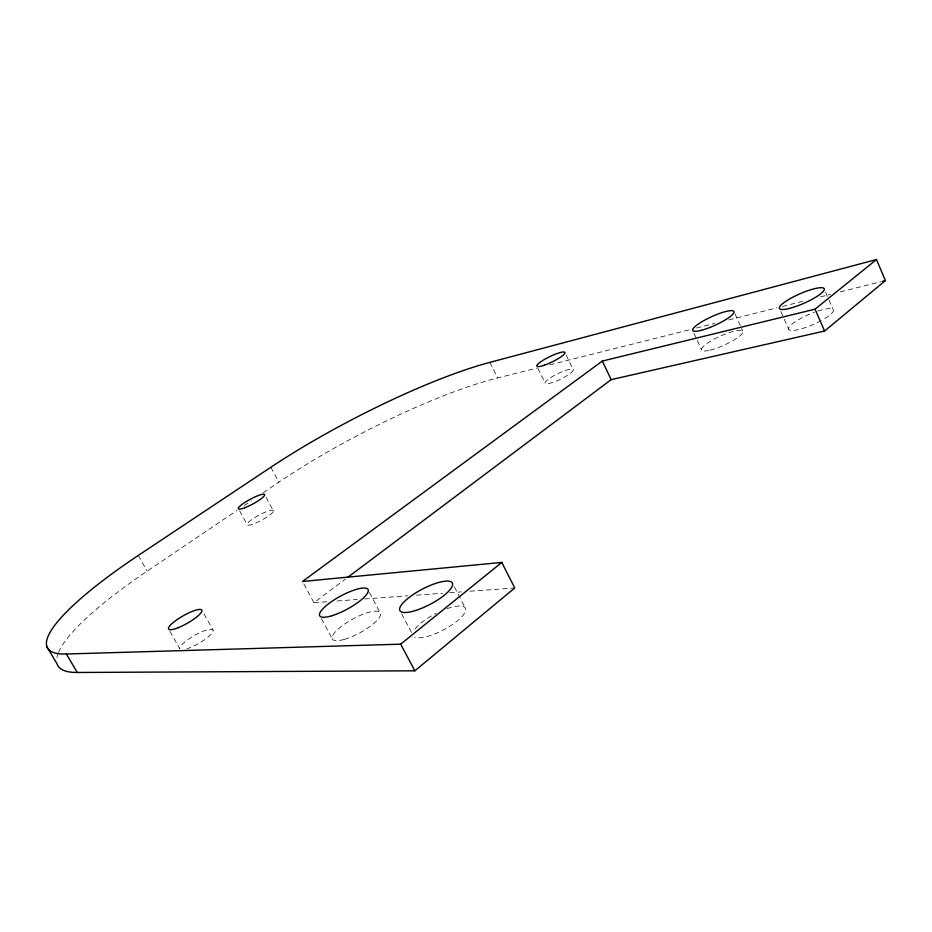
<?xml version="1.0" encoding="UTF-8"?>
<svg xmlns="http://www.w3.org/2000/svg" width="932" height="932" viewBox="0 0 932 932"><rect width="100%" height="100%" fill="white"/><g stroke="black" fill="none" stroke-linecap="round" stroke-linejoin="round"><path stroke-width="0.7" stroke-dasharray="4.66 3.5" d="M303.844 583.968L313.991 602.678L345.341 579.156M58.518 652.342A205.937 43.128 -28.8 0 1 147.174 571.118L236.949 510.468M244.126 505.622L251.314 500.764M263.278 492.678L278.843 482.17A190.128 37.525 -27.5 0 1 497.63 377.949L537.112 368.035M549.81 364.855L690.81 329.439M696.449 328.029L714.786 323.416M728.882 319.886L776.822 307.84M782.461 306.418L803.617 301.118M820.533 296.865L830.412 294.384M840.28 291.902L881.171 281.639M313.991 602.678L326.992 601.722M337.104 600.977L357.317 599.497M364.54 598.973L407.867 595.793M416.534 595.164L442.537 593.253M449.748 592.729L461.305 591.878M469.973 591.238L514.744 587.964M169.904 631.325L179.829 648.765A19.059 4.532 -29.7 0 1 198.819 633.131A19.059 4.532 -29.7 0 1 212.03 633.131A19.059 4.532 -29.7 0 1 186.994 648.765M138.274 555.449L147.174 571.118M203.968 613.932L213.067 630.125M239.641 510.853L247.062 524.425M321.412 618.732L332.712 639.55M266.074 497.315L273.437 510.922A14.924 2.854 -28.4 0 1 253.586 523.924A14.924 2.854 -28.4 0 1 253.714 518.262A14.924 2.854 -28.4 0 1 273.437 510.922M270.828 467.27L278.843 482.17M369.422 592.496L379.837 612.068M401.657 613.827L411.595 632.618M454.42 586.985L465.511 608.398M489.941 362.35L497.63 377.949M537.95 368.431L545.045 383.052M566.143 355.045L573.203 369.748A15.599 3.076 -25.9 0 1 552.723 382.435A15.599 3.076 -25.9 0 1 551.476 377.122A15.599 3.076 -25.9 0 1 573.203 369.748M693.944 333.19L701.703 350.129M734.999 313.898L740.917 327.039M741.499 328.355L742.688 330.977M780.83 311.463L783.719 317.975M784.29 319.28L788.903 329.707M825.542 292.147L828.385 298.718M828.956 300.034L832.952 309.226M56.875 657.421A205.937 43.128 -28.8 0 1 57.982 653.67M817.772 311.102A24.43 5.464 -23.5 0 1 833.359 309.692A24.43 5.464 -23.5 0 1 822.513 319.909M821.208 320.631A24.43 5.464 -23.5 0 1 788.775 329.567A24.43 5.464 -23.5 0 1 814.37 312.278M446.999 608.689A29.521 9.052 -27.7 0 1 458.556 619.885A29.521 9.052 -27.7 0 1 414.472 636.964M415.148 628.96A29.521 9.052 -27.7 0 1 436.223 613.314M710.172 350.141A22.648 4.905 -24.4 0 0 742.874 332.305A22.648 4.905 -24.4 0 0 713.679 339.399A22.648 4.905 -24.4 0 0 710.172 350.141M344.479 639.34A27.424 7.747 -28.6 0 0 380.745 613.873A27.424 7.747 -28.6 0 0 343.92 624.51A27.424 7.747 -28.6 0 0 344.479 639.34"/><path stroke-width="1.4" d="M46.6 646.226L57.015 663.817A205.937 43.128 -28.8 0 0 77.251 672.473L414.857 670.807L514.744 587.964L501.789 562.439L302.492 581.475L602.34 361.057L815.057 309.179L876.488 259.527L885.4 280.579L824.587 331.011L611.171 379.65L347.659 577.409M77.251 672.473L66.37 654.008L400.69 644.175L501.789 562.439M876.488 259.527L489.941 362.35A190.652 35.311 -27.5 0 0 270.828 467.27L138.274 555.449A206.543 40.6 -28.8 0 0 66.37 654.008M882.581 281.278L885.4 280.579M400.69 644.175L414.857 670.807M602.34 361.057L611.171 379.65M815.057 309.179L824.587 331.011M544.37 365.204A15.634 2.901 -26 0 0 564.967 352.587A15.634 2.901 -26 0 0 543.263 360.171A15.634 2.901 -26 0 0 544.37 365.204M244.767 507.742A14.959 2.679 -28.3 0 0 264.735 494.834A14.959 2.679 -28.3 0 0 245.046 502.336A14.959 2.679 -28.3 0 0 244.767 507.742M178.396 627.62A19.129 4.264 -29.6 0 0 201.871 610.192A19.129 4.264 -29.6 0 0 175.321 620.875A19.129 4.264 -29.6 0 0 178.396 627.62M789.672 308.364A24.512 5.149 -23.7 0 0 824.331 289.456A24.512 5.149 -23.7 0 0 791.454 297.937A24.512 5.149 -23.7 0 0 789.672 308.364M701.155 330.371A22.718 4.625 -24.6 0 0 733.973 312.535A22.718 4.625 -24.6 0 0 704.86 320.049A22.718 4.625 -24.6 0 0 701.155 330.371M415.8 610.437A29.649 8.539 -27.7 0 0 452.463 583.211A29.649 8.539 -27.7 0 0 410.092 596.736A29.649 8.539 -27.7 0 0 415.8 610.437M331.745 615.784A27.529 7.316 -28.5 0 0 368.326 590.527A27.529 7.316 -28.5 0 0 331.559 601.606A27.529 7.316 -28.5 0 0 331.745 615.784"/></g></svg>
